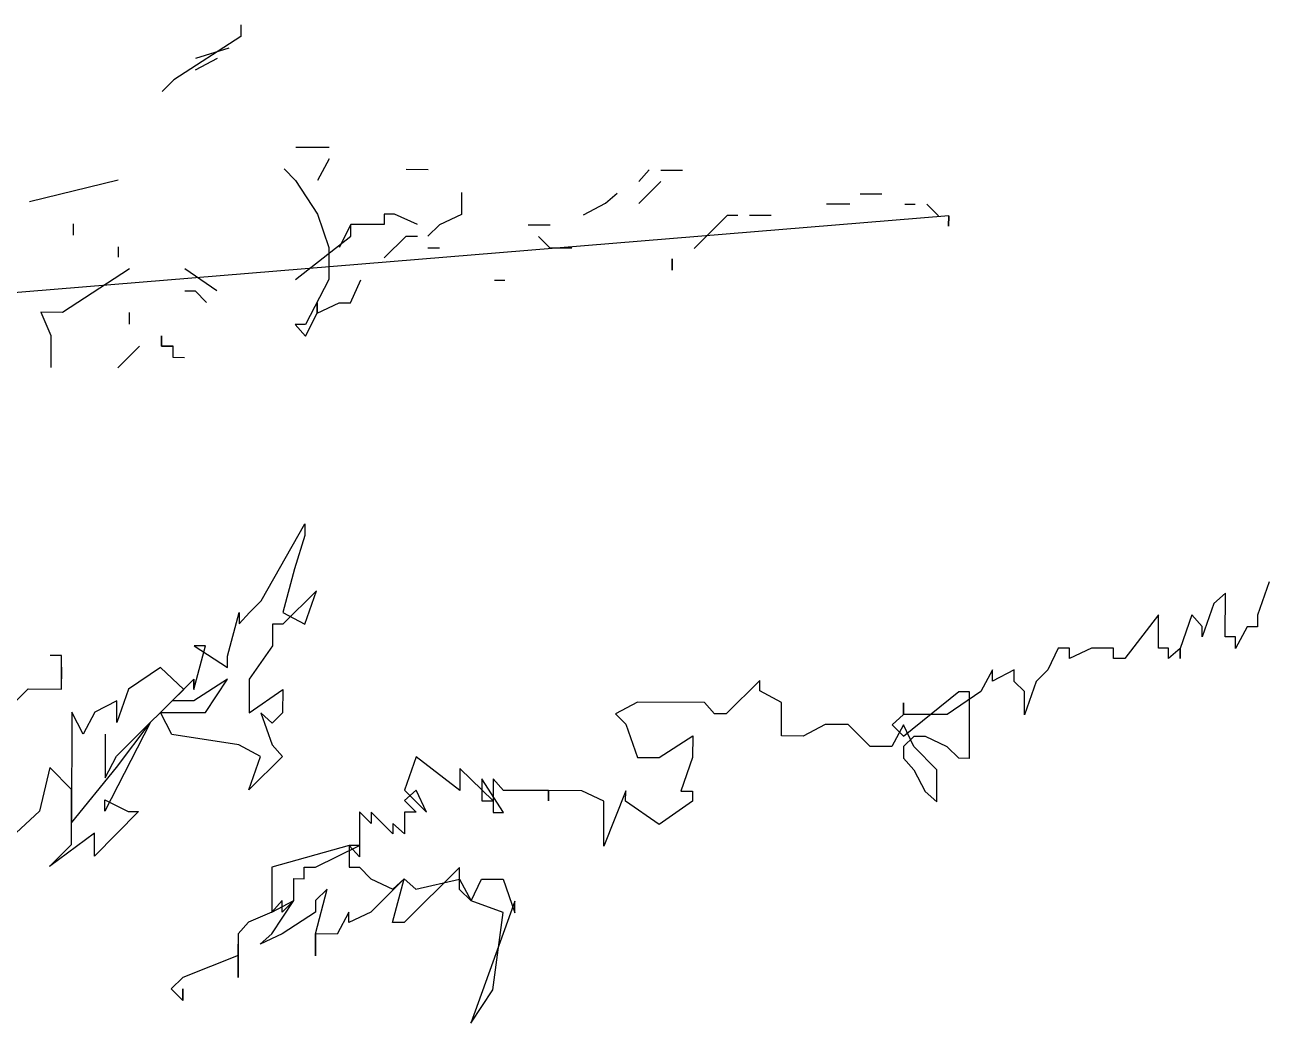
# Model space of a CAD drawing. Extents: x 2.52 to 6.06, y 1.1 to 8.22.
# Drawn here: x 4.181 to 4.895, y 7.497 to 8.07 of the extents above; entities that cross this region are included whole.
import ezdxf

# ---------------------------------------------------------------- set-up
doc = ezdxf.new("R2010")
doc.units = 0
doc.header["$LTSCALE"] = 0.4
doc.header["$MEASUREMENT"] = 0
doc.layers.add('CERCHA', color=7, linetype='CONTINUOUS')

msp = doc.modelspace()

# ---------------------------------------------------------------- linework, layer by layer
at = {"layer": 'CERCHA'}
for p, q in [((4.30462, 8.07004), (4.3046, 8.0634)), ((4.3046, 8.0634), (4.26613, 8.03839)), ((4.27872, 8.05091), (4.29794, 8.05677)), ((4.2787, 8.04427), (4.29128, 8.05088)), ((4.26613, 8.03839), (4.25947, 8.03176)), ((4.33619, 7.9998), (4.35539, 7.99975)), ((4.35537, 7.9931), (4.34869, 7.98056)), ((4.32951, 7.98726), (4.33614, 7.9806)), ((4.39967, 7.98707), (4.41222, 7.98704)), ((4.53332, 7.98006), (4.53925, 7.98669)), ((4.5459, 7.98667), (4.55845, 7.98664)), ((4.23422, 7.98087), (4.18323, 7.96846)), ((4.33614, 7.9806), (4.34864, 7.96136)), ((4.54588, 7.98003), (4.53329, 7.96751)), ((4.43139, 7.97369), (4.43135, 7.96114)), ((4.51409, 7.96756), (4.52075, 7.97345)), ((4.66033, 7.97307), (4.67289, 7.97304)), ((4.50151, 7.96095), (4.51409, 7.96756)), ((4.64111, 7.96721), (4.65441, 7.96718)), ((4.68616, 7.96709), (4.69207, 7.96708)), ((4.69872, 7.96706), (4.70535, 7.96039)), ((4.71125, 7.96038), (3.51457, 7.86171)), ((4.2083, 7.95583), (4.20829, 7.94919)), ((4.34864, 7.96136), (4.35523, 7.94214)), ((4.36783, 7.9554), (4.36114, 7.94213)), ((4.36781, 7.94875), (4.36783, 7.9554)), ((4.38703, 7.95535), (4.36783, 7.9554)), ((4.38704, 7.96126), (4.38703, 7.95535)), ((4.39295, 7.96124), (4.38704, 7.96126)), ((4.40623, 7.9553), (4.39295, 7.96124)), ((4.41878, 7.95526), (4.41212, 7.94863)), ((4.43135, 7.96114), (4.41878, 7.95526)), ((4.46974, 7.95512), (4.4823, 7.95509)), ((4.56498, 7.94157), (4.58423, 7.96072)), ((4.58423, 7.96072), (4.59014, 7.96071)), ((4.59678, 7.96069), (4.60934, 7.96065)), ((4.71124, 7.95447), (4.71125, 7.96038)), ((4.71125, 7.96038), (4.71124, 7.95447)), ((4.33598, 7.92373), (4.36781, 7.94875)), ((4.38697, 7.93615), (4.39956, 7.94867)), ((4.39956, 7.94867), (4.40621, 7.94865)), ((4.48226, 7.9418), (4.47563, 7.94846)), ((4.23412, 7.94247), (4.2341, 7.93656)), ((4.35523, 7.94214), (4.35518, 7.92368)), ((4.4121, 7.94199), (4.41875, 7.94197)), ((4.49482, 7.94176), (4.48226, 7.9418)), ((4.55239, 7.92905), (4.5524, 7.9357)), ((4.5524, 7.9357), (4.55239, 7.92905)), ((4.55239, 7.92905), (4.5524, 7.9357)), ((4.24073, 7.9299), (4.20226, 7.90489)), ((4.29091, 7.91721), (4.27249, 7.92981)), ((4.35518, 7.92368), (4.34182, 7.89787)), ((4.3677, 7.91035), (4.37365, 7.92363)), ((4.45045, 7.92342), (4.45636, 7.9234)), ((4.27245, 7.91726), (4.27836, 7.91724)), ((4.27836, 7.91724), (4.28499, 7.91058)), ((4.1897, 7.90493), (4.19558, 7.89162)), ((4.20226, 7.90489), (4.1897, 7.90493)), ((4.24064, 7.89814), (4.24066, 7.90479)), ((4.3485, 7.9104), (4.34849, 7.90449)), ((4.34849, 7.90449), (4.3485, 7.9104)), ((4.34849, 7.90449), (4.36106, 7.91037)), ((4.36106, 7.91037), (4.3677, 7.91035)), ((4.33591, 7.89788), (4.3418, 7.89122)), ((4.34182, 7.89787), (4.33591, 7.89788)), ((4.3418, 7.89122), (4.34849, 7.90449)), ((4.19558, 7.89162), (4.19553, 7.87315)), ((4.25909, 7.89144), (4.25907, 7.88554)), ((4.25907, 7.88554), (4.25909, 7.89144)), ((4.25909, 7.89144), (4.25907, 7.88554)), ((4.25907, 7.88554), (4.25909, 7.89144)), ((4.25909, 7.89144), (4.25907, 7.88554)), ((4.25907, 7.88554), (4.25909, 7.89144)), ((4.23393, 7.87305), (4.24652, 7.88557)), ((4.26572, 7.88552), (4.25907, 7.88554)), ((4.25907, 7.88554), (4.26572, 7.88552)), ((4.26572, 7.88552), (4.25907, 7.88554)), ((4.25907, 7.88554), (4.26572, 7.88552)), ((4.26572, 7.88552), (4.25907, 7.88554)), ((4.25907, 7.88554), (4.26572, 7.88552)), ((4.26572, 7.88552), (4.25907, 7.88554)), ((4.2657, 7.87887), (4.26572, 7.88552)), ((4.27235, 7.87885), (4.2657, 7.87887)), ((4.31628, 7.73915), (4.34151, 7.78339)), ((4.34151, 7.78339), (4.34149, 7.77675)), ((4.34149, 7.77675), (4.33553, 7.75756)), ((4.33553, 7.75756), (4.32882, 7.73247)), ((4.89532, 7.75014), (4.88862, 7.73095)), ((4.34805, 7.74497), (4.3288, 7.72582)), ((4.34135, 7.72579), (4.34805, 7.74497)), ((4.87019, 7.74356), (4.86353, 7.73767)), ((4.87012, 7.71845), (4.87019, 7.74356)), ((4.30962, 7.73252), (4.31628, 7.73915)), ((4.86353, 7.73767), (4.85683, 7.71848)), ((4.29699, 7.70745), (4.30371, 7.73254)), ((4.30371, 7.73254), (4.30369, 7.72589)), ((4.30369, 7.72589), (4.30962, 7.73252)), ((4.32882, 7.73247), (4.34135, 7.72579)), ((4.83175, 7.73111), (4.81248, 7.70605)), ((4.8317, 7.7119), (4.83175, 7.73111)), ((4.85095, 7.73105), (4.84425, 7.71187)), ((4.85684, 7.72439), (4.85095, 7.73105)), ((4.88862, 7.73095), (4.8886, 7.72431)), ((4.32289, 7.72584), (4.32286, 7.71329)), ((4.3288, 7.72582), (4.32289, 7.72584)), ((4.85683, 7.71848), (4.85684, 7.72439)), ((4.88269, 7.72432), (4.87601, 7.71178)), ((4.8886, 7.72431), (4.88269, 7.72432)), ((4.27774, 7.6883), (4.28445, 7.71339)), ((4.27781, 7.71341), (4.29697, 7.7008)), ((4.28445, 7.71339), (4.27781, 7.71341)), ((4.32286, 7.71329), (4.30951, 7.69412)), ((4.77409, 7.71206), (4.76815, 7.69952)), ((4.78074, 7.71204), (4.77409, 7.71206)), ((4.78073, 7.70613), (4.78074, 7.71204)), ((4.7933, 7.71201), (4.78073, 7.70613)), ((4.80585, 7.71197), (4.7933, 7.71201)), ((4.80584, 7.70607), (4.80585, 7.71197)), ((4.83761, 7.71189), (4.8317, 7.7119)), ((4.83759, 7.70598), (4.83761, 7.71189)), ((4.84425, 7.71187), (4.83759, 7.70598)), ((4.84424, 7.70596), (4.84425, 7.71187)), ((4.84425, 7.71187), (4.84424, 7.70596)), ((4.87603, 7.71843), (4.87012, 7.71845)), ((4.87601, 7.71178), (4.87603, 7.71843)), ((4.20172, 7.70771), (4.19508, 7.70772)), ((4.20169, 7.69441), (4.20172, 7.70771)), ((4.29697, 7.7008), (4.29699, 7.70745)), ((4.81248, 7.70605), (4.80584, 7.70607)), ((4.20167, 7.6885), (4.2017, 7.70106)), ((4.2017, 7.70106), (4.20169, 7.69441)), ((4.25857, 7.7009), (4.24007, 7.6884)), ((4.27183, 7.68831), (4.25857, 7.7009)), ((4.7364, 7.69961), (4.72972, 7.68707)), ((4.73638, 7.69296), (4.7364, 7.69961)), ((4.74895, 7.69957), (4.73638, 7.69296)), ((4.74893, 7.69293), (4.74895, 7.69957)), ((4.76815, 7.69952), (4.76149, 7.69289)), ((4.23332, 7.65001), (4.27775, 7.69421)), ((4.29696, 7.69415), (4.27772, 7.68165)), ((4.27775, 7.69421), (4.27774, 7.6883)), ((4.27774, 7.6883), (4.27775, 7.69421)), ((4.27775, 7.69421), (4.27774, 7.6883)), ((4.28435, 7.67499), (4.29696, 7.69415)), ((4.30951, 7.69412), (4.30946, 7.67492)), ((4.60271, 7.69332), (4.58345, 7.67417)), ((4.60269, 7.68742), (4.60271, 7.69332)), ((4.75482, 7.687), (4.74893, 7.69293)), ((4.76149, 7.69289), (4.75479, 7.67371)), ((4.1758, 7.68193), (4.18247, 7.68856)), ((4.18247, 7.68856), (4.20167, 7.6885)), ((4.24007, 7.6884), (4.23338, 7.66922)), ((4.26517, 7.68168), (4.27183, 7.68831)), ((4.30946, 7.67492), (4.3287, 7.68816)), ((4.3287, 7.68816), (4.32866, 7.67487)), ((4.61523, 7.68074), (4.60269, 7.68742)), ((4.68533, 7.66134), (4.71716, 7.68711)), ((4.72972, 7.68707), (4.71048, 7.67383)), ((4.71716, 7.68711), (4.72307, 7.68709)), ((4.72307, 7.68709), (4.72296, 7.64869)), ((4.75479, 7.67371), (4.75482, 7.687)), ((4.23341, 7.68177), (4.22084, 7.67516)), ((4.23338, 7.66922), (4.23341, 7.68177)), ((4.27772, 7.68165), (4.26517, 7.68168)), ((4.53251, 7.68096), (4.51994, 7.67435)), ((4.57091, 7.68086), (4.53251, 7.68096)), ((4.5768, 7.67419), (4.57091, 7.68086)), ((4.61517, 7.66153), (4.61523, 7.68074)), ((4.68539, 7.68054), (4.68537, 7.6739)), ((4.68537, 7.6739), (4.68539, 7.68054)), ((4.20754, 7.67519), (4.20737, 7.61168)), ((4.21416, 7.66262), (4.20754, 7.67519)), ((4.22084, 7.67516), (4.21416, 7.66262)), ((4.25258, 7.66916), (4.22659, 7.61828)), ((4.23331, 7.64337), (4.25258, 7.66916)), ((4.2585, 7.67506), (4.28435, 7.67499)), ((4.26511, 7.66248), (4.2585, 7.67506)), ((4.31611, 7.6749), (4.3227, 7.65642)), ((4.32274, 7.66897), (4.31611, 7.6749)), ((4.32866, 7.67487), (4.32274, 7.66897)), ((4.51994, 7.67435), (4.52583, 7.66842)), ((4.58345, 7.67417), (4.5768, 7.67419)), ((4.68537, 7.6739), (4.6787, 7.66801)), ((4.71048, 7.67383), (4.68537, 7.6739)), ((4.22671, 7.66259), (4.22664, 7.63748)), ((4.3035, 7.65647), (4.26511, 7.66248)), ((4.52583, 7.66842), (4.53243, 7.6492)), ((4.54498, 7.64917), (4.56422, 7.66167)), ((4.56422, 7.66167), (4.56418, 7.64912)), ((4.6403, 7.66811), (4.62773, 7.6615)), ((4.6536, 7.66808), (4.6403, 7.66811)), ((4.66612, 7.65549), (4.6536, 7.66808)), ((4.68535, 7.66799), (4.67867, 7.65545)), ((4.6787, 7.66801), (4.68533, 7.66134)), ((4.69123, 7.65542), (4.68535, 7.66799)), ((4.31604, 7.64979), (4.3035, 7.65647)), ((4.3227, 7.65642), (4.32859, 7.64976)), ((4.62773, 7.6615), (4.61517, 7.66153)), ((4.67867, 7.65545), (4.66612, 7.65549)), ((4.68532, 7.65544), (4.6853, 7.64879)), ((4.69124, 7.66133), (4.68532, 7.65544)), ((4.70448, 7.64209), (4.69123, 7.65542)), ((4.69789, 7.66131), (4.69124, 7.66133)), ((4.71043, 7.65537), (4.69789, 7.66131)), ((4.71706, 7.6487), (4.71043, 7.65537)), ((4.22664, 7.63748), (4.23332, 7.65001)), ((4.30934, 7.63061), (4.31604, 7.64979)), ((4.32859, 7.64976), (4.30934, 7.63061)), ((4.4054, 7.64955), (4.3987, 7.63036)), ((4.43046, 7.63028), (4.4054, 7.64955)), ((4.53243, 7.6492), (4.54498, 7.64917)), ((4.56418, 7.64912), (4.55748, 7.62993)), ((4.6853, 7.64879), (4.69119, 7.64213)), ((4.72296, 7.64869), (4.71706, 7.6487)), ((4.1949, 7.64347), (4.18893, 7.61838)), ((4.20742, 7.63088), (4.1949, 7.64347)), ((4.20737, 7.61168), (4.23331, 7.64337)), ((4.43049, 7.64283), (4.43046, 7.63028)), ((4.44964, 7.62432), (4.43049, 7.64283)), ((4.69119, 7.64213), (4.6978, 7.62955)), ((4.70443, 7.62363), (4.70448, 7.64209)), ((4.44303, 7.63689), (4.443, 7.62434)), ((4.45553, 7.61765), (4.44303, 7.63689)), ((4.44968, 7.63687), (4.44962, 7.61767)), ((4.45557, 7.63021), (4.44968, 7.63687)), ((4.20734, 7.59913), (4.20742, 7.63088)), ((4.40535, 7.63035), (4.39868, 7.62446)), ((4.3987, 7.63036), (4.41122, 7.61778)), ((4.41122, 7.61778), (4.40535, 7.63035)), ((4.48141, 7.63014), (4.45557, 7.63021)), ((4.4814, 7.62423), (4.48141, 7.63014)), ((4.48141, 7.63014), (4.4814, 7.62423)), ((4.50062, 7.63009), (4.48141, 7.63014)), ((4.51316, 7.62415), (4.50062, 7.63009)), ((4.52573, 7.63002), (4.51309, 7.5983)), ((4.52571, 7.62411), (4.52573, 7.63002)), ((4.55748, 7.62993), (4.56413, 7.62992)), ((4.56413, 7.62992), (4.56411, 7.62401)), ((4.6978, 7.62955), (4.70443, 7.62363)), ((4.22659, 7.61828), (4.22661, 7.62492)), ((4.22661, 7.62492), (4.23988, 7.61824)), ((4.39868, 7.62446), (4.40531, 7.61779)), ((4.443, 7.62434), (4.44964, 7.62432)), ((4.51309, 7.5983), (4.51316, 7.62415)), ((4.54488, 7.61077), (4.52571, 7.62411)), ((4.56411, 7.62401), (4.54488, 7.61077)), ((4.18893, 7.61838), (4.1756, 7.60586)), ((4.24579, 7.61822), (4.22061, 7.59244)), ((4.23988, 7.61824), (4.24579, 7.61822)), ((4.37282, 7.61788), (4.37275, 7.59203)), ((4.37945, 7.61121), (4.37282, 7.61788)), ((4.37946, 7.61786), (4.37945, 7.61121)), ((4.39199, 7.60527), (4.37946, 7.61786)), ((4.39867, 7.61781), (4.39863, 7.60525)), ((4.40531, 7.61779), (4.39867, 7.61781)), ((4.44962, 7.61767), (4.45553, 7.61765)), ((4.22065, 7.60574), (4.19475, 7.58661)), ((4.22061, 7.59244), (4.22065, 7.60574)), ((4.392, 7.61118), (4.39199, 7.60527)), ((4.39863, 7.60525), (4.392, 7.61118)), ((4.19475, 7.58661), (4.20734, 7.59913)), ((4.36686, 7.59869), (4.32251, 7.58626)), ((4.34762, 7.58619), (4.37277, 7.59868)), ((4.36686, 7.59869), (4.36682, 7.58614)), ((4.37277, 7.59868), (4.36686, 7.59869)), ((4.37275, 7.59203), (4.36686, 7.59869)), ((4.32251, 7.58626), (4.32244, 7.56041)), ((4.34096, 7.57956), (4.34098, 7.58621)), ((4.34098, 7.58621), (4.34762, 7.58619)), ((4.36682, 7.58614), (4.37273, 7.58612)), ((4.37273, 7.58612), (4.37936, 7.57946)), ((4.43034, 7.58597), (4.39849, 7.5543)), ((4.4303, 7.57341), (4.43034, 7.58597)), ((4.33502, 7.56702), (4.33505, 7.57958)), ((4.33505, 7.57958), (4.34096, 7.57956)), ((4.39856, 7.57941), (4.37931, 7.56026)), ((4.37936, 7.57946), (4.3919, 7.57352)), ((4.39185, 7.55431), (4.39856, 7.57941)), ((4.3919, 7.57352), (4.39856, 7.57941)), ((4.39856, 7.57941), (4.40519, 7.57348)), ((4.40519, 7.57348), (4.43032, 7.57932)), ((4.43032, 7.57932), (4.43693, 7.56675)), ((4.43693, 7.56675), (4.44287, 7.57929)), ((4.44287, 7.57929), (4.45543, 7.57925)), ((4.45543, 7.57925), (4.46202, 7.56003)), ((4.34752, 7.54779), (4.35423, 7.57362)), ((4.35423, 7.57362), (4.34757, 7.56699)), ((4.43693, 7.56675), (4.4303, 7.57341)), ((4.32241, 7.54786), (4.33502, 7.56702)), ((4.32837, 7.56704), (4.32244, 7.56041)), ((4.32244, 7.56041), (4.33502, 7.56702)), ((4.32835, 7.56039), (4.32837, 7.56704)), ((4.33502, 7.56702), (4.32835, 7.56039)), ((4.34757, 7.56699), (4.34755, 7.56034)), ((4.46204, 7.56668), (4.43674, 7.49659)), ((4.45538, 7.56005), (4.43693, 7.56675)), ((4.46202, 7.56003), (4.46204, 7.56668)), ((4.30913, 7.55454), (4.30321, 7.54791)), ((4.32244, 7.56041), (4.30913, 7.55454)), ((4.34755, 7.56034), (4.32832, 7.54784)), ((4.36675, 7.56029), (4.36007, 7.54775)), ((4.36674, 7.55438), (4.36675, 7.56029)), ((4.37931, 7.56026), (4.36674, 7.55438)), ((4.44935, 7.51575), (4.45538, 7.56005)), ((4.30321, 7.54791), (4.30314, 7.5228)), ((4.31575, 7.54197), (4.32241, 7.54786)), ((4.32832, 7.54784), (4.31575, 7.54197)), ((4.34748, 7.53523), (4.34752, 7.54779)), ((4.34752, 7.54779), (4.34748, 7.53523)), ((4.36007, 7.54775), (4.34752, 7.54779)), ((4.39849, 7.5543), (4.39185, 7.55431)), ((4.30314, 7.5228), (4.30319, 7.542)), ((4.30319, 7.542), (4.30317, 7.53535)), ((4.30317, 7.53535), (4.27138, 7.52288)), ((4.27138, 7.52288), (4.26472, 7.51626)), ((4.26472, 7.51626), (4.27135, 7.50959)), ((4.27136, 7.51624), (4.27135, 7.50959)), ((4.27135, 7.50959), (4.27136, 7.51624)), ((4.43674, 7.49659), (4.44935, 7.51575))]:
    msp.add_line(p, q, dxfattribs=at)

doc.saveas('drawing.dxf')
